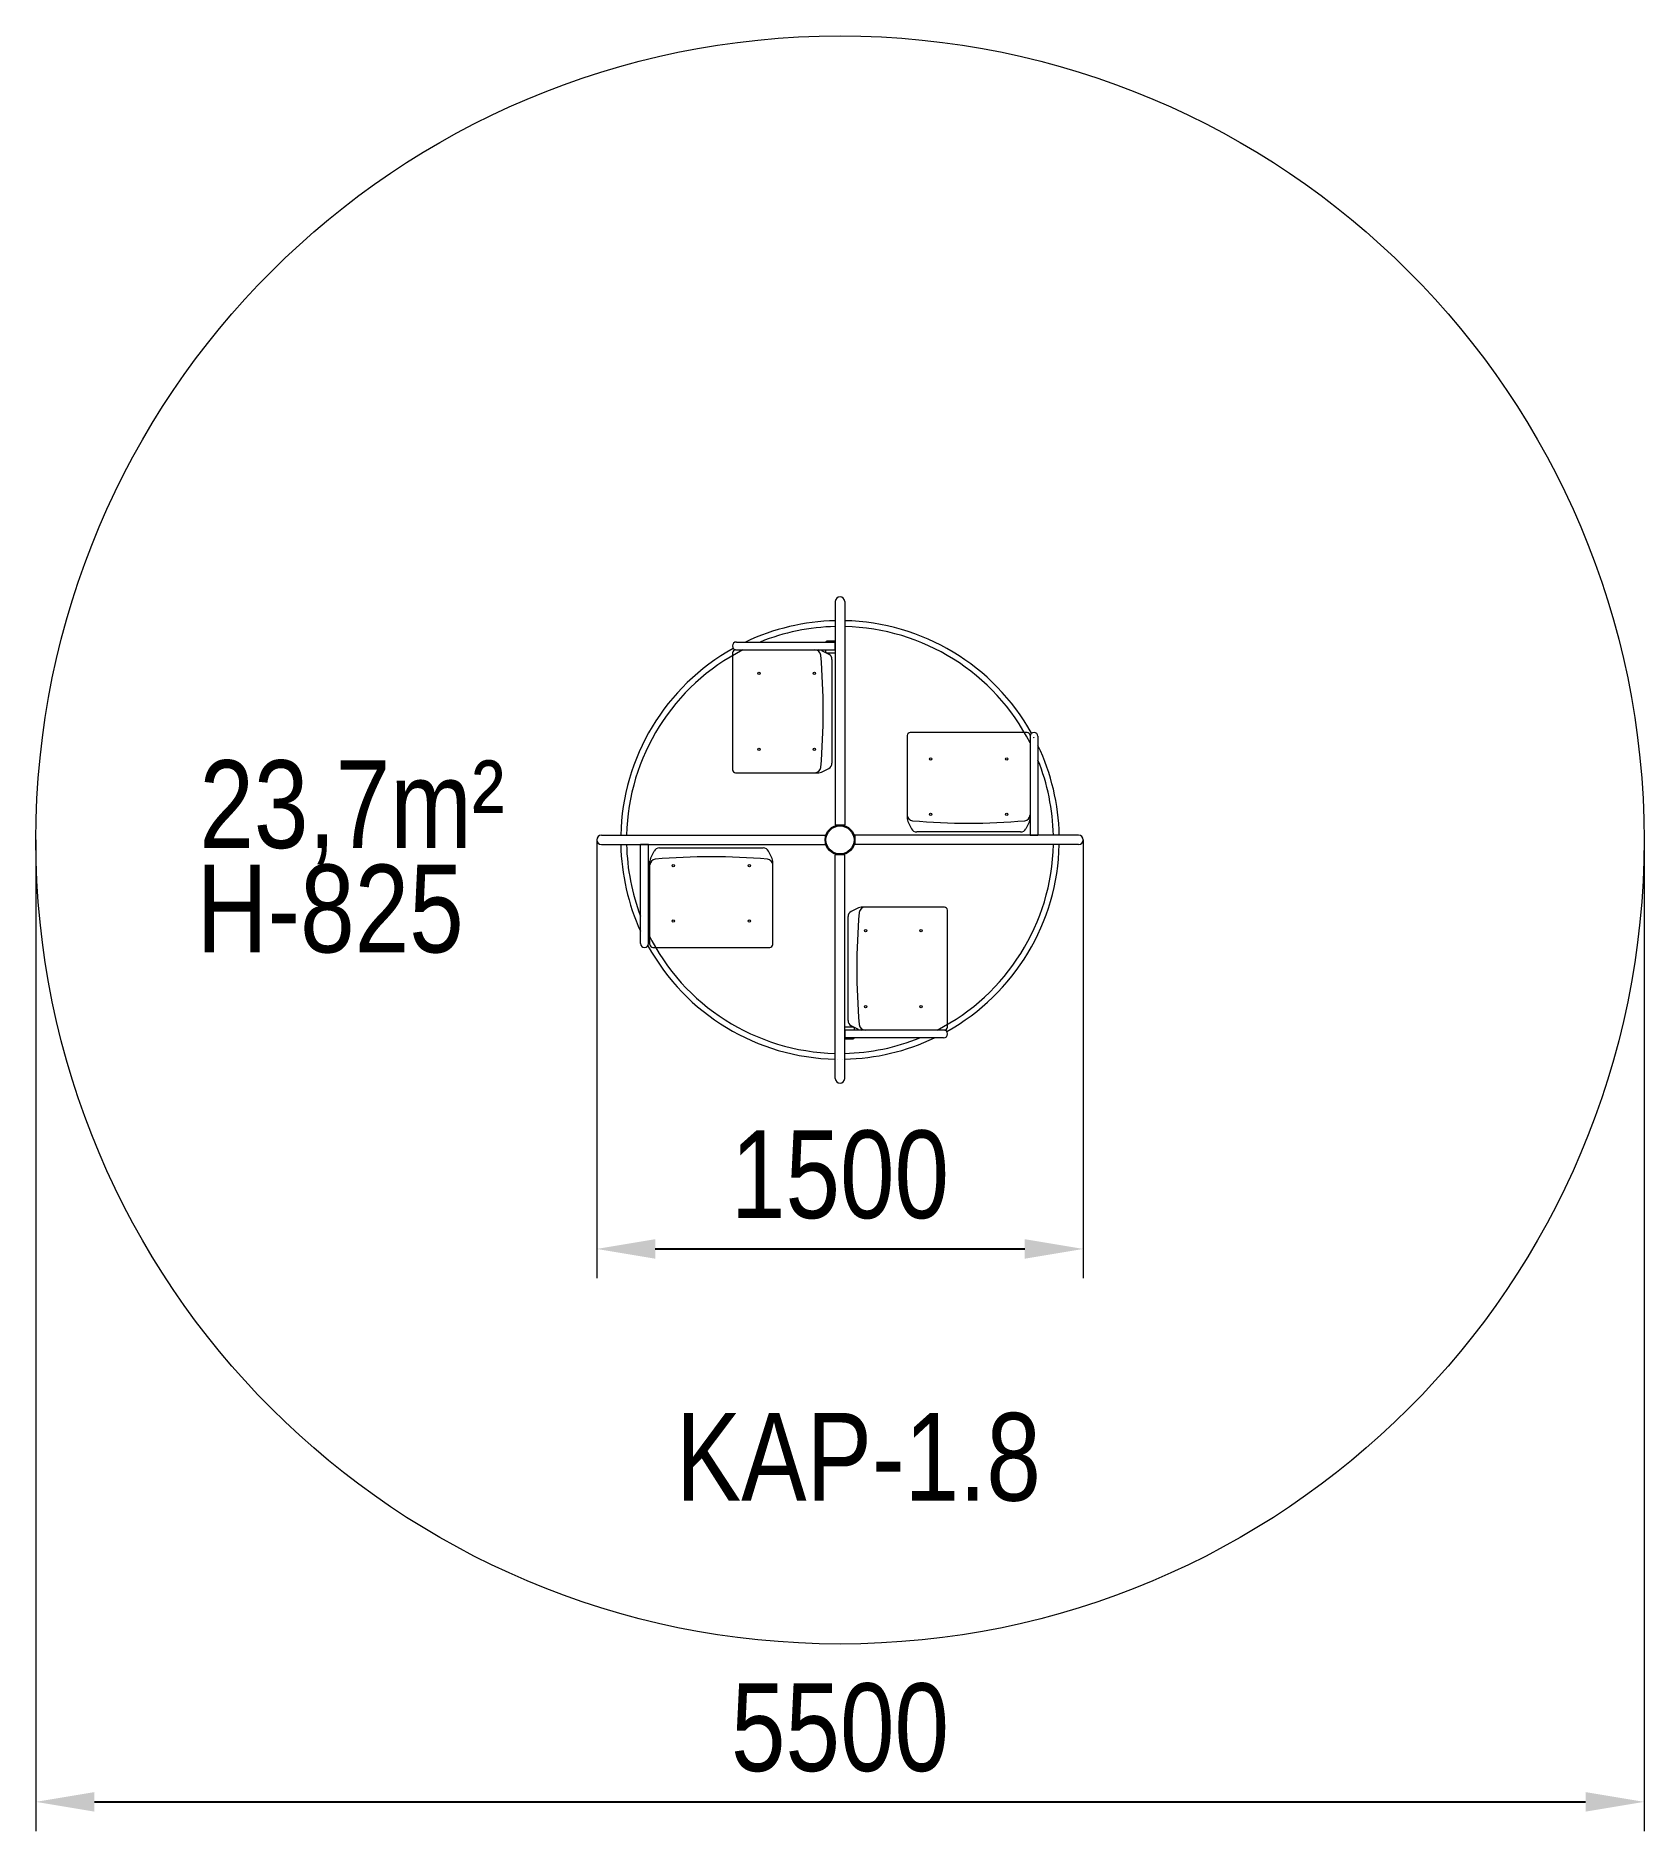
# Model space of a CAD drawing. Header units: millimetres. Extents: x -2533 to 2967, y -3284 to 2856.
import ezdxf

# ---------------------------------------------------------------- set-up
doc = ezdxf.new("R2010")
doc.units = ezdxf.units.MM
for name, color, linetype in [('DIKOM_АРТИКУЛ', 7, 'Continuous'), ('DIKOM_ЗОНА', 80, 'Continuous'), ('DIKOM_ОБЪЕКТ', 7, 'Continuous'), ('DIKOM_РАЗМЕР_ЗОНА', 7, 'Continuous'), ('DIKOM_РАЗМЕР_ОБЪЕКТА', 7, 'Continuous')]:
    doc.layers.add(name, color=color, linetype=linetype)
doc.styles.add('style1', font='arialbd.ttf', dxfattribs={"width": 0.8})
doc.dimstyles.new('1-50', dxfattribs={"dimtxt": 300, "dimasz": 200, "dimexe": 100, "dimexo": 0, "dimgap": 100, "dimtad": 1, "dimtxsty": 'style1', "dimcen": 200, "dimclrd": 7, "dimclre": 7, "dimclrt": 7, "dimadec": 1, "dimazin": 2, "dimtfac": 1, "dimtmove": 0, "dimatfit": 2, "dimfxl": 0, "dimlwd": 25, "dimlwe": 18, "dimarcsym": 0})

# ---------------------------------------------------------------- blocks, each defined once
blk = doc.blocks.new('*D0')
at = {"layer": 'Defpoints', "color": 0, "transparency": 16777216}
for p in [(-614.9, 106.5), (1049.1, 106.4), (1049.1, -1292.5)]:
    blk.add_point(p, dxfattribs=at)
at = {"layer": 'DIKOM_РАЗМЕР_ОБЪЕКТА', "color": 7, "lineweight": 18, "transparency": 16777216}
for p, q in [((-614.9, 106.5), (-614.9, -1392.5)), ((1049.1, 106.4), (1049.1, -1392.5))]:
    blk.add_line(p, q, dxfattribs=at)
at = {"layer": 'DIKOM_РАЗМЕР_ОБЪЕКТА', "color": 7, "lineweight": 25, "transparency": 16777216}
blk.add_line((-414.9, -1292.5), (849.1, -1292.5), dxfattribs=at)
at = {"layer": 'DIKOM_РАЗМЕР_ОБЪЕКТА', "color": 7, "transparency": 16777216}
for points in [[(-414.9, -1259.1), (-414.9, -1325.8), (-614.9, -1292.5)], [(849.1, -1259.1), (849.1, -1325.8), (1049.1, -1292.5)]]:
    blk.add_solid(points, dxfattribs=at)
at = {"layer": 'DIKOM_РАЗМЕР_ОБЪЕКТА', "color": 7, "transparency": 16777216, "insert": (217.1, -1039.3), "char_height": 300, "attachment_point": 5, "style": 'style1'}
blk.add_mtext('{\\fArial|b0|i0|c204|p34;1500}', dxfattribs=at)
blk = doc.blocks.new('*D1')
at = {"layer": 'Defpoints', "color": 0, "transparency": 16777216}
for p in [(-2532.9, 106.4), (2967.1, 106.4), (2967.1, -3183.5)]:
    blk.add_point(p, dxfattribs=at)
at = {"layer": 'DIKOM_РАЗМЕР_ЗОНА', "color": 7, "lineweight": 18, "transparency": 16777216}
for p, q in [((-2532.9, 106.4), (-2532.9, -3283.5)), ((2967.1, 106.4), (2967.1, -3283.5))]:
    blk.add_line(p, q, dxfattribs=at)
at = {"layer": 'DIKOM_РАЗМЕР_ЗОНА', "color": 7, "lineweight": 25, "transparency": 16777216}
blk.add_line((-2332.9, -3183.5), (2767.1, -3183.5), dxfattribs=at)
at = {"layer": 'DIKOM_РАЗМЕР_ЗОНА', "color": 7, "transparency": 16777216}
for points in [[(-2332.9, -3150.2), (-2332.9, -3216.9), (-2532.9, -3183.5)], [(2767.1, -3150.2), (2767.1, -3216.9), (2967.1, -3183.5)]]:
    blk.add_solid(points, dxfattribs=at)
at = {"layer": 'DIKOM_РАЗМЕР_ЗОНА', "color": 7, "transparency": 16777216, "insert": (217.1, -2930.3), "char_height": 300, "attachment_point": 5, "style": 'style1'}
blk.add_mtext('{\\fArial|b0|i0|c204|p34;5500}', dxfattribs=at)

msp = doc.modelspace()

# ---------------------------------------------------------------- linework, layer by layer
at = {"layer": 'DIKOM_ЗОНА', "color": 3, "lineweight": 15}
msp.add_circle((217.07, 106.365), 2750, dxfattribs=at)
at = {"layer": 'DIKOM_ОБЪЕКТ', "color": 7, "linetype": 'Continuous', "lineweight": 15}
for p, q in [((201.07, 922.365), (201.07, 157.365)), ((233.07, 922.365), (233.07, 157.365)), ((-150.325, 746.365), (-150.325, 346.365)), ((-140.325, 756.365), (144.953, 756.365)), ((-137.431, 783.365), (201.069, 783.365)), ((-137.431, 756.365), (201.069, 756.365)), ((153.897, 754.254), (178.619, 741.893)), ((167.07, 756.365), (167.07, 751.365)), ((201.07, 786.365), (172.07, 786.365)), ((172.07, 746.365), (201.07, 746.365)), ((201.069, 756.365), (201.069, 783.365)), ((201.069, 756.365), (201.069, 783.365)), ((189.675, 724.005), (189.675, 368.726)), ((447.07, 463.76), (447.07, 178.482)), ((857.07, 473.76), (457.07, 473.76)), ((867.07, 463.76), (867.07, 178.482)), ((867.07, 460.865), (867.07, 122.365)), ((894.07, 460.865), (894.07, 122.365)), ((-140.325, 336.365), (144.953, 336.365)), ((153.897, 338.477), (178.619, 350.837)), ((233.07, 157.365), (201.07, 157.365)), ((449.181, 169.537), (461.542, 144.816)), ((834.709, 133.76), (479.43, 133.76)), ((864.958, 169.537), (852.597, 144.816)), ((-598.93, 122.365), (166.07, 122.365)), ((-598.93, 90.365), (166.07, 90.365)), ((-437.93, 90.365), (-464.93, 90.365)), ((-464.93, -248.135), (-464.93, 90.365)), ((-437.93, 90.365), (-464.93, 90.365)), ((-437.93, -248.135), (-437.93, 90.365)), ((-430.819, 43.193), (-418.458, 67.914)), ((-400.57, 78.97), (-45.291, 78.97)), ((-15.042, 43.193), (-27.403, 67.914)), ((166.07, 122.365), (166.07, 90.365)), ((1033.07, 122.365), (268.07, 122.365)), ((268.07, 122.365), (268.07, 90.365)), ((1033.07, 90.365), (268.07, 90.365)), ((867.07, 122.365), (894.07, 122.365)), ((867.07, 122.365), (894.07, 122.365)), ((-432.93, -251.03), (-432.93, 34.249)), ((-12.93, -251.03), (-12.93, 34.249)), ((201.07, -709.635), (201.07, 55.365)), ((233.07, 55.365), (201.07, 55.365)), ((227.07, 56.355), (207.07, 56.355)), ((233.07, -709.635), (233.07, 55.365)), ((244.465, -511.274), (244.465, -155.995)), ((280.242, -125.746), (255.52, -138.107)), ((574.465, -123.635), (289.186, -123.635)), ((584.465, -533.635), (584.465, -133.635)), ((-422.93, -261.03), (-22.93, -261.03)), ((262.07, -533.635), (233.07, -533.635)), ((233.07, -543.635), (233.07, -570.635)), ((571.57, -543.635), (233.07, -543.635)), ((233.07, -543.635), (233.07, -570.635)), ((280.242, -541.523), (255.52, -529.163)), ((267.07, -543.635), (267.07, -538.635)), ((574.465, -543.635), (289.186, -543.635)), ((571.57, -570.635), (233.07, -570.635)), ((233.07, -573.635), (262.07, -573.635)), ((207.07, -643.568), (207.07, -643.635)), ((227.07, -643.568), (227.07, -643.635))]:
    msp.add_line(p, q, dxfattribs=at)
for centre, radius in [((-60.325, 676.365), 4), ((129.675, 676.365), 4), ((-60.325, 416.365), 4), ((129.675, 416.365), 4), ((527.07, 383.76), 4), ((787.07, 383.76), 4), ((527.07, 193.76), 4), ((787.07, 193.76), 4), ((217.07, 106.365), 51), ((217.07, 106.365), 48), ((-352.93, 18.97), 4), ((-92.93, 18.97), 4), ((-352.93, -171.03), 4), ((-92.93, -171.03), 4), ((304.465, -203.635), 4), ((494.465, -203.635), 4), ((304.465, -463.635), 4), ((494.465, -463.635), 4)]:
    msp.add_circle(centre, radius, dxfattribs=at)
for centre, radius, start, end in [((217.07, 922.365), 16, 0, 180), ((217.07, 106.365), 750, 91.2224027, 115.4891996), ((217.07, 106.365), 730, 91.2558985, 111.9673367), ((217.07, 106.365), 750, 29.1302369, 88.7775973), ((217.07, 106.365), 730, 27.0750667, 88.7441015), ((217.07, 106.365), 750, 119.1302774, 178.7775973), ((217.07, 106.365), 730, 117.0750985, 178.7441015), ((-137.431, 769.865), 13.5, 90, 270), ((-140.325, 746.365), 10, 90, 180), ((131.417, 736.365), 20, 4.9771238, 90), ((144.953, 736.365), 20, 63.4349488, 90), ((-2050.325, 546.365), 2210, 355.0228762, 4.9771238), ((172.07, 751.365), 5, 180, 270), ((172.07, 781.365), 5, 90, 156.4218215), ((169.675, 724.005), 20, 0, 63.4349488), ((457.07, 463.76), 10, 90, 180), ((857.07, 463.76), 10, 0, 90), ((880.57, 460.865), 13.5, 0, 180), ((217.07, 106.365), 750, 27.7894709, 27.9260613), ((169.675, 368.726), 20, 296.5650512, 0), ((217.07, 106.365), 750, 1.2224027, 25.4891669), ((217.07, 106.365), 730, 1.2558985, 21.9673367), ((-140.325, 346.365), 10, 180, 270), ((131.417, 356.365), 20, 270, 355.0228762), ((144.953, 356.365), 20, 270, 296.5650512), ((467.07, 192.018), 20, 180, 265.0228762), ((847.07, 192.018), 20, 274.9771238, 0), ((467.07, 178.482), 20, 180, 206.5650512), ((479.43, 153.76), 20, 206.5650512, 270), ((657.07, 2373.76), 2210, 265.0228762, 274.9771238), ((834.709, 153.76), 20, 270, 333.4349488), ((847.07, 178.482), 20, 333.4349488, 0), ((-598.93, 106.365), 16, 90, 270), ((217.07, 106.365), 750, 181.2224027, 204.5866149), ((217.07, 106.365), 730, 181.2558985, 200.8932371), ((-400.57, 58.97), 20, 90, 153.4349488), ((-45.291, 58.97), 20, 26.5650512, 90), ((217.07, 106.365), 730, 297.0750985, 358.7441015), ((217.07, 106.365), 750, 299.1302774, 358.7775973), ((1033.07, 106.365), 16, 270, 90), ((-412.93, 34.249), 20, 153.4349488, 180), ((-412.93, 20.713), 20, 94.9771238, 180), ((-222.93, -2161.03), 2210, 85.0228762, 94.9771238), ((-32.93, 20.713), 20, 0, 85.0228762), ((-32.93, 34.249), 20, 0, 26.5650512), ((264.465, -155.995), 20, 116.5650512, 180), ((2484.465, -333.635), 2210, 175.0228762, 184.9771238), ((289.186, -143.635), 20, 90, 116.5650512), ((302.722, -143.635), 20, 90, 175.0228762), ((574.465, -133.635), 10, 0, 90), ((217.07, 106.365), 730, 206.1997529, 268.7441015), ((-451.43, -248.135), 13.5, 180, 0), ((217.07, 106.365), 750, 208.8289609, 268.7775973), ((-422.93, -251.03), 10, 180, 270), ((-22.93, -251.03), 10, 270, 0), ((264.465, -511.274), 20, 180, 243.4349488), ((262.07, -538.635), 5, 0, 90), ((289.186, -523.635), 20, 243.4349488, 270), ((302.722, -523.635), 20, 184.9771238, 270), ((571.57, -557.135), 13.5, 270, 90), ((574.465, -533.635), 10, 270, 0), ((217.07, 106.365), 750, 271.2224027, 295.4891996), ((217.07, 106.365), 730, 271.2558985, 291.9673367), ((262.07, -568.635), 5, 270, 336.4218215), ((217.07, -709.635), 16, 180, 0)]:
    msp.add_arc(centre, radius, start, end, dxfattribs=at)

# ---------------------------------------------------------------- texts
at = {"layer": 'DIKOM_АРТИКУЛ', "insert": (-344.442, -1853.378), "char_height": 300, "width": 1537.52147, "attachment_point": 1, "style": 'style1'}
msp.add_mtext('{\\fArial|b0|i0|c204|p34;KAР-1.8}', dxfattribs=at)
at = {"layer": 'DIKOM_РАЗМЕР_ОБЪЕКТА', "char_height": 300, "width": 1216.94852, "attachment_point": 1, "style": 'style1'}
for s, insert in [('{\\fArial|b0|i0|c204|p34;23,7m²}', (-1973.784, 378.799)), ('{\\fArial|b0|i0|c204|p34;H-825}', (-1982.977, 21.836))]:
    msp.add_mtext(s, dxfattribs=dict(at, insert=insert))

# ---------------------------------------------------------------- dimensions: what is measured, and where the dimension line sits
at = {"layer": 'DIKOM_РАЗМЕР_ЗОНА'}
dim = msp.add_linear_dim(base=(2967.07, -3183.518), p1=(-2532.93, 106.365), p2=(2967.07, 106.365), text='{\\fArial|b0|i0|c204|p34;<>}', dimstyle='1-50', dxfattribs=at)
dim.commit()
dim.dimension.update_dxf_attribs({"geometry": '*D1', "text_midpoint": (217.07, -3183.518), "dimtype": 160})
at = {"layer": 'DIKOM_РАЗМЕР_ОБЪЕКТА'}
dim = msp.add_linear_dim(base=(1049.07, -1292.47), p1=(-614.93, 106.529), p2=(1049.07, 106.364), text='{\\fArial|b0|i0|c204|p34;1500}', dimstyle='1-50', dxfattribs=at)
dim.commit()
dim.dimension.update_dxf_attribs({"geometry": '*D0', "text_midpoint": (217.07, -1292.47), "dimtype": 160})

doc.saveas('drawing.dxf')
